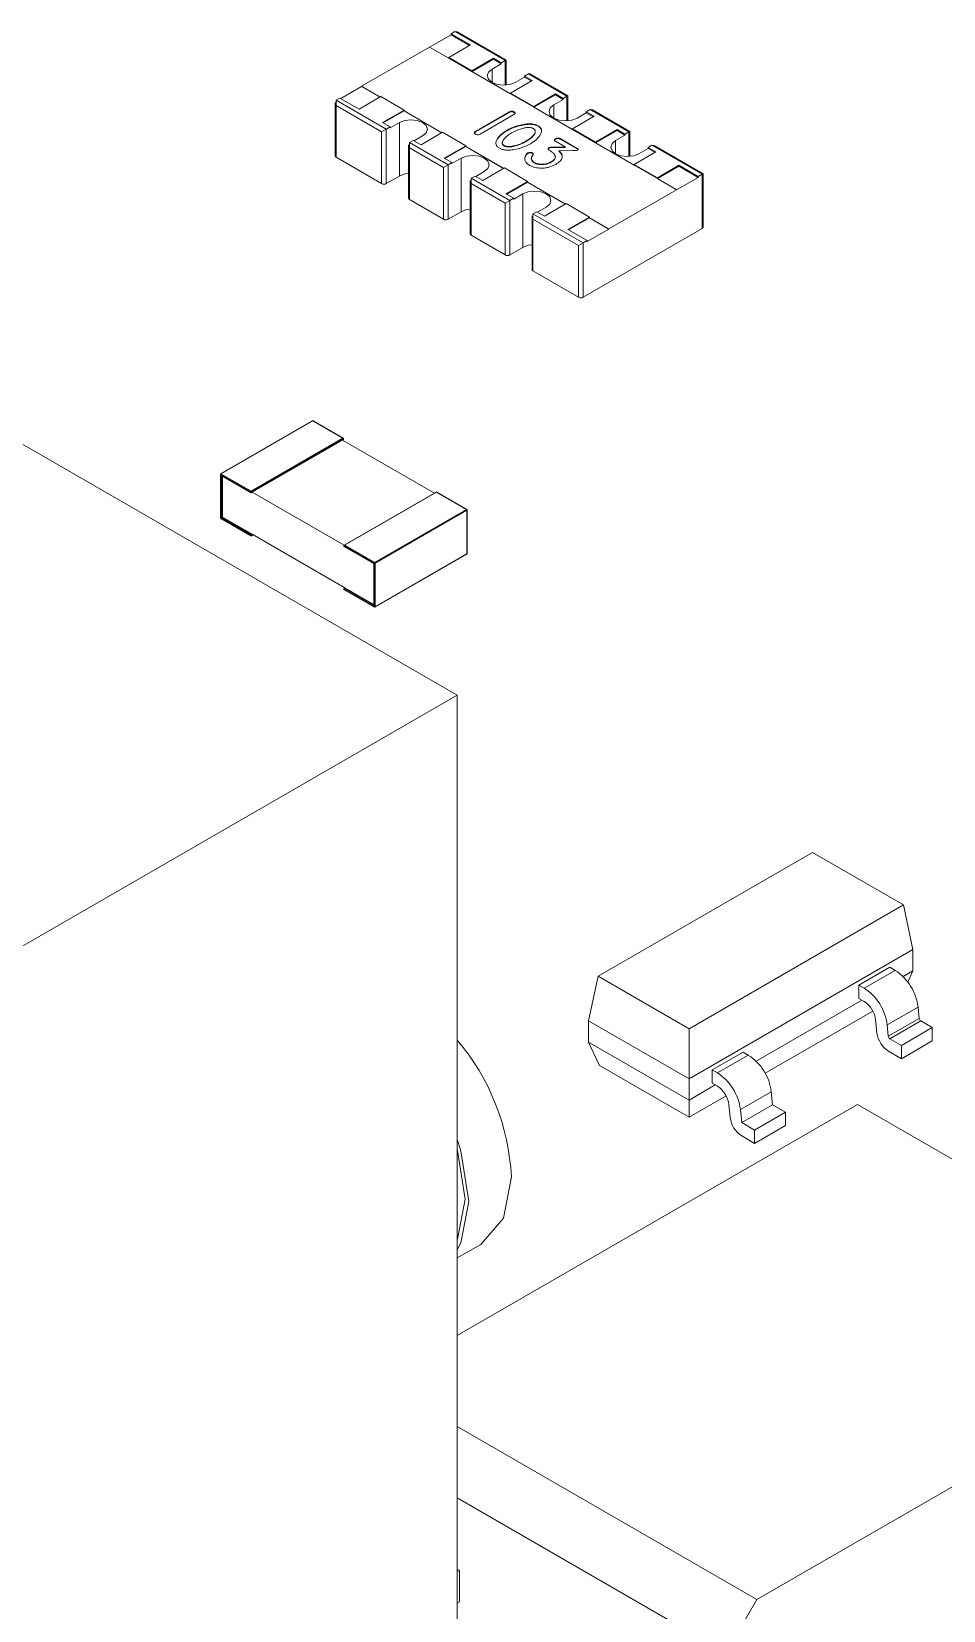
# Model space of a CAD drawing. Header units: millimetres. Extents: x -37 to 256, y 6 to 200.
# Drawn here: x 48.83 to 53, y 167.57 to 174.8 of the extents above; entities that cross this region are included whole.
import ezdxf

# ---------------------------------------------------------------- set-up
doc = ezdxf.new("R2010")
doc.units = ezdxf.units.MM

msp = doc.modelspace()

# ---------------------------------------------------------------- linework, layer by layer
at = {"color": 7, "linetype": 'Continuous', "lineweight": 15}
for p, q in [((50.6502, 174.7309), (50.7489, 174.7879)), ((50.7489, 174.7919), (50.7665, 174.8021)), ((50.7489, 174.7919), (50.8373, 174.7409)), ((50.7489, 174.7879), (50.7489, 174.7919)), ((50.7489, 174.7879), (50.8337, 174.7389)), ((50.9964, 174.6695), (50.7665, 174.8021)), ((50.7665, 174.8021), (50.7771, 174.8011)), ((51.0007, 174.672), (50.7771, 174.8011)), ((50.3387, 174.5515), (50.6499, 174.7311)), ((50.6499, 174.7311), (50.7383, 174.6801)), ((50.8373, 174.7409), (50.7383, 174.6838)), ((50.7383, 174.6838), (50.8443, 174.6225)), ((50.7383, 174.6838), (50.7383, 174.6801)), ((50.8443, 174.6189), (50.7383, 174.6801)), ((50.8443, 174.6225), (50.9433, 174.6797)), ((50.9433, 174.6756), (50.8447, 174.6187)), ((50.9787, 174.6552), (50.9362, 174.6307)), ((50.9433, 174.6797), (50.9787, 174.6593)), ((50.9433, 174.6797), (50.9433, 174.6756)), ((50.9787, 174.6552), (50.9433, 174.6756)), ((50.9964, 174.6695), (50.9787, 174.6593)), ((50.9787, 174.6593), (50.9787, 174.6552)), ((51.0007, 174.672), (50.9964, 174.6695)), ((51.0007, 174.5573), (51.0007, 174.672)), ((50.8443, 174.6225), (50.8443, 174.6189)), ((51.0211, 174.5168), (50.8443, 174.6189)), ((51.1201, 174.5776), (51.0211, 174.5205)), ((51.0423, 174.5695), (51.0847, 174.594)), ((51.0847, 174.598), (51.1024, 174.6082)), ((51.0847, 174.598), (51.1201, 174.5776)), ((51.0847, 174.594), (51.0847, 174.598)), ((51.1166, 174.5756), (51.0847, 174.594)), ((51.2792, 174.5062), (51.1024, 174.6082)), ((51.2836, 174.5087), (51.1099, 174.609)), ((50.2221, 174.4878), (50.2397, 174.498)), ((50.2397, 174.498), (50.3281, 174.447)), ((50.2433, 174.496), (50.3387, 174.5511)), ((50.4271, 174.5042), (50.3281, 174.447)), ((50.3387, 174.5515), (50.4239, 174.5023)), ((50.3387, 174.5511), (50.3387, 174.5515)), ((50.3387, 174.5511), (50.4236, 174.5021)), ((50.5332, 174.4429), (50.4271, 174.5042)), ((51.0211, 174.5205), (51.1272, 174.4592)), ((51.0211, 174.5205), (51.0211, 174.5168)), ((51.1272, 174.4556), (51.0211, 174.5168)), ((51.1272, 174.4592), (51.2262, 174.5164)), ((51.2262, 174.5123), (51.1275, 174.4554)), ((51.2262, 174.5164), (51.2615, 174.496)), ((51.2262, 174.5164), (51.2262, 174.5123)), ((51.2615, 174.4919), (51.2262, 174.5123)), ((51.2792, 174.5062), (51.2615, 174.496)), ((51.2615, 174.496), (51.2615, 174.4919)), ((51.2836, 174.5087), (51.2792, 174.5062)), ((51.2836, 174.394), (51.2836, 174.5087)), ((50.2177, 174.4781), (50.2177, 174.2327)), ((50.2221, 174.4633), (50.2221, 174.4878)), ((50.4519, 174.3552), (50.2221, 174.4878)), ((50.4307, 174.3429), (50.2221, 174.4633)), ((50.2221, 174.2265), (50.2221, 174.4633)), ((50.4342, 174.3858), (50.5332, 174.4429)), ((50.5332, 174.4388), (50.4377, 174.3837)), ((50.5332, 174.4429), (50.5332, 174.4392)), ((50.5332, 174.4392), (50.7068, 174.339)), ((50.5332, 174.4392), (50.5332, 174.4388)), ((50.7064, 174.3388), (50.5332, 174.4388)), ((50.8604, 174.345), (51.0155, 174.4345)), ((51.0155, 174.4324), (50.8604, 174.3429)), ((51.0365, 174.4223), (50.8815, 174.3328)), ((51.0155, 174.4324), (51.0155, 174.4345)), ((51.0366, 174.4324), (51.0366, 174.4345)), ((51.1272, 174.4556), (51.1272, 174.4592)), ((51.3039, 174.3535), (51.1272, 174.4556)), ((51.2615, 174.4919), (51.2191, 174.4674)), ((51.3252, 174.4062), (51.3676, 174.4307)), ((51.3676, 174.4348), (51.3853, 174.445)), ((51.3676, 174.4348), (51.4029, 174.4143)), ((51.3676, 174.4307), (51.3676, 174.4348)), ((51.3994, 174.4123), (51.3676, 174.4307)), ((51.562, 174.3429), (51.3853, 174.445)), ((51.3853, 174.445), (51.3959, 174.4439)), ((51.5664, 174.3454), (51.3959, 174.4439)), ((50.4519, 174.3552), (50.4307, 174.3429)), ((50.4696, 174.3654), (50.4342, 174.3858)), ((50.4696, 174.3654), (50.4519, 174.3552)), ((50.4519, 174.3552), (50.4519, 174.1061)), ((50.512, 174.3858), (50.4696, 174.3613)), ((50.4696, 174.3613), (50.4696, 174.3654)), ((50.512, 174.1408), (50.512, 174.3858)), ((51.005, 174.348), (51.005, 174.3501)), ((51.0808, 174.3751), (51.0808, 174.3772)), ((51.1472, 174.3686), (51.1472, 174.3707)), ((51.4029, 174.4143), (51.3039, 174.3572)), ((51.3039, 174.3572), (51.41, 174.296)), ((51.3039, 174.3572), (51.3039, 174.3535)), ((51.41, 174.2923), (51.3039, 174.3535)), ((51.41, 174.296), (51.509, 174.3531)), ((51.509, 174.349), (51.4104, 174.2921)), ((51.509, 174.3531), (51.5444, 174.3327)), ((51.509, 174.3531), (51.509, 174.349)), ((51.5444, 174.3286), (51.509, 174.349)), ((50.4307, 174.3429), (50.4307, 174.1061)), ((50.5536, 174.2842), (50.5536, 174.0388)), ((50.5579, 174.2939), (50.5756, 174.3041)), ((50.5579, 174.2694), (50.5579, 174.2939)), ((50.5579, 174.2939), (50.7347, 174.1919)), ((50.611, 174.2837), (50.5756, 174.3041)), ((50.5792, 174.3021), (50.6181, 174.3245)), ((50.71, 174.3409), (50.611, 174.2837)), ((50.816, 174.2796), (50.71, 174.3409)), ((50.717, 174.2225), (50.816, 174.2796)), ((50.816, 174.2796), (50.816, 174.276)), ((50.8604, 174.3429), (50.8604, 174.345)), ((50.958, 174.3046), (50.958, 174.3066)), ((50.9912, 174.2786), (50.9912, 174.2806)), ((51.0369, 174.2768), (51.0369, 174.2788)), ((51.0912, 174.2986), (51.0912, 174.3006)), ((51.129, 174.3299), (51.129, 174.332)), ((51.2714, 174.274), (51.227, 174.2997)), ((51.2273, 174.3097), (51.2273, 174.3117)), ((51.2483, 174.312), (51.3264, 174.2672)), ((51.2483, 174.3099), (51.2483, 174.312)), ((51.3264, 174.2652), (51.2483, 174.3099)), ((51.41, 174.2923), (51.41, 174.296)), ((51.5868, 174.1902), (51.41, 174.2923)), ((51.5444, 174.3286), (51.5019, 174.3041)), ((51.562, 174.3429), (51.5444, 174.3327)), ((51.5444, 174.3327), (51.5444, 174.3286)), ((51.5664, 174.3454), (51.562, 174.3429)), ((51.5664, 174.2307), (51.5664, 174.3454)), ((51.6504, 174.2715), (51.6681, 174.2817)), ((51.8979, 174.149), (51.6681, 174.2817)), ((51.6681, 174.2817), (51.6787, 174.2806)), ((51.9023, 174.1516), (51.6787, 174.2806)), ((50.2221, 174.2265), (50.4307, 174.1061)), ((50.7135, 174.1796), (50.5579, 174.2694)), ((50.5579, 174.2694), (50.5579, 174.0326)), ((50.7524, 174.2021), (50.717, 174.2225)), ((50.816, 174.2756), (50.7206, 174.2205)), ((50.7948, 174.2225), (50.7524, 174.198)), ((50.7948, 173.9775), (50.7948, 174.2225)), ((50.816, 174.276), (50.9896, 174.1758)), ((50.816, 174.276), (50.816, 174.2756)), ((50.9893, 174.1755), (50.816, 174.2756)), ((51.0968, 174.2424), (51.0968, 174.2444)), ((51.0998, 174.2447), (51.0998, 174.2468)), ((51.116, 174.2221), (51.116, 174.2201)), ((51.1165, 174.2158), (51.1165, 174.2178)), ((51.1165, 174.2158), (51.1166, 174.2177)), ((51.1207, 174.2446), (51.1207, 174.2466)), ((51.196, 174.268), (51.196, 174.27)), ((51.207, 174.204), (51.207, 174.206)), ((51.2103, 174.2731), (51.2714, 174.274)), ((51.2103, 174.2711), (51.2103, 174.2731)), ((51.2714, 174.272), (51.2103, 174.2711)), ((51.226, 174.2286), (51.226, 174.2306)), ((51.3053, 174.2576), (51.2425, 174.2564)), ((51.2425, 174.2564), (51.2425, 174.2544)), ((51.2714, 174.272), (51.2714, 174.274)), ((51.3264, 174.2652), (51.3264, 174.2672)), ((51.6858, 174.2511), (51.5868, 174.1939)), ((51.608, 174.2429), (51.6504, 174.2674)), ((51.6504, 174.2715), (51.6858, 174.2511)), ((51.6504, 174.2674), (51.6504, 174.2715)), ((51.6822, 174.249), (51.6504, 174.2674)), ((50.4519, 174.1061), (50.512, 174.1408)), ((50.7347, 174.1919), (50.7135, 174.1796)), ((50.7135, 174.1796), (50.7135, 173.9428)), ((50.7524, 174.2021), (50.7347, 174.1919)), ((50.7347, 174.1919), (50.7347, 173.9428)), ((50.7524, 174.198), (50.7524, 174.2021)), ((50.8408, 174.1306), (50.8585, 174.1409)), ((50.8938, 174.1204), (50.8585, 174.1409)), ((50.862, 174.1388), (50.9009, 174.1613)), ((50.9928, 174.1776), (50.8938, 174.1204)), ((51.0989, 174.1164), (50.9928, 174.1776)), ((51.1297, 174.2008), (51.1297, 174.2029)), ((51.1651, 174.1928), (51.1651, 174.1948)), ((51.5868, 174.1939), (51.6929, 174.1327)), ((51.5868, 174.1939), (51.5868, 174.1902)), ((51.6929, 174.129), (51.5868, 174.1902)), ((51.6929, 174.1327), (51.7918, 174.1898)), ((51.6929, 174.129), (51.6929, 174.1327)), ((51.7918, 174.1858), (51.6932, 174.1288)), ((51.7812, 174.0776), (51.8802, 174.1347)), ((51.7918, 174.1898), (51.8802, 174.1388)), ((51.7918, 174.1898), (51.7918, 174.1858)), ((51.7918, 174.1858), (51.8802, 174.1347)), ((51.8802, 174.1388), (51.8979, 174.149)), ((51.8802, 174.1347), (51.8802, 174.1388)), ((51.9023, 174.1516), (51.8979, 174.149)), ((51.8979, 174.149), (51.8979, 173.9)), ((51.9023, 173.9061), (51.9023, 174.1516)), ((50.8364, 174.1209), (50.8364, 173.8755)), ((50.8408, 174.1062), (50.8408, 174.1306)), ((50.8408, 174.1306), (51.0176, 174.0286)), ((50.9964, 174.0163), (50.8408, 174.1062)), ((50.8408, 174.1062), (50.8408, 173.8694)), ((50.9999, 174.0592), (51.0989, 174.1164)), ((51.0989, 174.1123), (51.0034, 174.0572)), ((51.0989, 174.1164), (51.0989, 174.1127)), ((51.0989, 174.1127), (51.2725, 174.0125)), ((51.0989, 174.1127), (51.0989, 174.1123)), ((51.2721, 174.0123), (51.0989, 174.1123)), ((51.4701, 173.8984), (51.7812, 174.078)), ((51.7812, 174.078), (51.6929, 174.129)), ((51.7812, 174.078), (51.7812, 174.0776)), ((50.5579, 174.0326), (50.7135, 173.9428)), ((51.0176, 174.0286), (50.9964, 174.0163)), ((50.9964, 174.0163), (50.9964, 173.7795)), ((51.0352, 174.0388), (50.9999, 174.0592)), ((51.0352, 174.0388), (51.0176, 174.0286)), ((51.0176, 174.0286), (51.0176, 173.7795)), ((51.0777, 174.0592), (51.0352, 174.0347)), ((51.0352, 174.0347), (51.0352, 174.0388)), ((51.0777, 173.8142), (51.0777, 174.0592)), ((51.1448, 173.9755), (51.1837, 173.998)), ((51.2757, 174.0143), (51.1767, 173.9572)), ((51.3817, 173.9531), (51.2757, 174.0143)), ((50.7347, 173.9428), (50.7948, 173.9775)), ((51.1192, 173.9577), (51.1192, 173.7122)), ((51.1236, 173.9674), (51.1413, 173.9776)), ((51.1236, 173.9429), (51.1236, 173.9674)), ((51.1236, 173.9674), (51.3534, 173.8347)), ((51.3322, 173.8224), (51.1236, 173.9429)), ((51.1236, 173.9429), (51.1236, 173.7061)), ((51.1767, 173.9572), (51.1413, 173.9776)), ((51.2827, 173.8959), (51.3817, 173.9531)), ((51.3817, 173.949), (51.2863, 173.8939)), ((51.3817, 173.9531), (51.3817, 173.9494)), ((51.3817, 173.9494), (51.3817, 173.949)), ((51.3817, 173.9494), (51.4701, 173.8984)), ((51.3817, 173.949), (51.4701, 173.898)), ((50.7772, 171.764), (47.1709, 173.8458)), ((50.8408, 173.8694), (50.9964, 173.7795)), ((51.2827, 173.8959), (51.3711, 173.8449)), ((51.3534, 173.5857), (51.8979, 173.9)), ((51.3534, 173.8347), (51.3711, 173.8449)), ((51.3711, 173.8408), (51.4701, 173.898)), ((51.3711, 173.8449), (51.3711, 173.8408)), ((51.4701, 173.898), (51.4701, 173.8984)), ((51.0176, 173.7795), (51.0777, 173.8142)), ((51.3534, 173.8347), (51.3322, 173.8224)), ((51.3322, 173.8224), (51.3322, 173.5857)), ((51.3534, 173.5857), (51.3534, 173.8347)), ((51.1236, 173.7061), (51.3322, 173.5857)), ((50.1148, 173.0204), (49.694, 172.7776)), ((50.116, 173.0203), (49.6953, 172.7774)), ((50.2539, 172.9407), (50.116, 173.0203)), ((50.2551, 172.9408), (50.1173, 173.0204)), ((49.8332, 172.6978), (50.2539, 172.9407)), ((50.2557, 172.9377), (49.8349, 172.6948)), ((49.8385, 172.6927), (50.2521, 172.9315)), ((50.2521, 172.9315), (50.2557, 172.9336)), ((50.2521, 172.9315), (50.6721, 172.6891)), ((50.2557, 172.9336), (50.2557, 172.9377)), ((50.2557, 172.9336), (50.2564, 172.9352)), ((50.2564, 172.9352), (50.2564, 172.9387)), ((49.6928, 172.7754), (49.6928, 172.5753)), ((49.8314, 172.6948), (49.6935, 172.7744)), ((49.6935, 172.7744), (49.6935, 172.5743)), ((49.6953, 172.7774), (49.8332, 172.6978)), ((49.6953, 172.7713), (49.8314, 172.6927)), ((49.6953, 172.7713), (49.697, 172.7695)), ((49.6953, 172.5753), (49.6953, 172.7713)), ((49.697, 172.7695), (49.8332, 172.6909)), ((49.7023, 172.7664), (49.7023, 172.5794)), ((49.8314, 172.6927), (49.8314, 172.6948)), ((49.8314, 172.6927), (49.8349, 172.6907)), ((49.8349, 172.6948), (49.8349, 172.6907)), ((49.8349, 172.6907), (49.8385, 172.6927)), ((50.2588, 172.4501), (49.8385, 172.6927)), ((50.6804, 172.6939), (50.2597, 172.451)), ((50.6817, 172.6938), (50.261, 172.4509)), ((50.8196, 172.6142), (50.6817, 172.6938)), ((50.8208, 172.6143), (50.6829, 172.6939)), ((50.3988, 172.3713), (50.8196, 172.6142)), ((49.6935, 172.5743), (49.8314, 172.4947)), ((49.694, 172.5732), (49.8319, 172.4936)), ((49.6988, 172.5774), (49.6953, 172.5753)), ((49.8314, 172.4968), (49.6953, 172.5753)), ((49.7023, 172.5794), (49.6988, 172.5774)), ((49.6988, 172.5774), (49.8349, 172.4988)), ((49.7023, 172.5794), (49.8385, 172.5009)), ((50.8213, 172.6111), (50.4006, 172.3682)), ((50.8213, 172.411), (50.8213, 172.6111)), ((50.8221, 172.4121), (50.8221, 172.6121)), ((49.8349, 172.4988), (49.8314, 172.4968)), ((49.8314, 172.4947), (49.8314, 172.4968)), ((49.8344, 172.4936), (49.8427, 172.4984)), ((49.8385, 172.5009), (49.8349, 172.4988)), ((49.8349, 172.4988), (49.8349, 172.4947)), ((49.8385, 172.5009), (50.2627, 172.2559)), ((50.2585, 172.4488), (50.2585, 172.4454)), ((50.2585, 172.4454), (50.2592, 172.4458)), ((50.2585, 172.4454), (50.3946, 172.3668)), ((50.3971, 172.3682), (50.2592, 172.4478)), ((50.2592, 172.4478), (50.2592, 172.4458)), ((50.2592, 172.4458), (50.3953, 172.3672)), ((50.261, 172.4509), (50.3988, 172.3713)), ((50.4001, 172.167), (50.8208, 172.4099)), ((50.4006, 172.1682), (50.8213, 172.411)), ((50.3946, 172.3668), (50.3953, 172.3672)), ((50.3946, 172.3668), (50.3946, 172.1737)), ((50.3953, 172.3672), (50.3953, 172.1712)), ((50.3971, 172.1682), (50.3971, 172.3682)), ((50.4006, 172.3682), (50.4006, 172.1682)), ((50.2592, 172.2539), (50.2627, 172.2559)), ((50.2592, 172.2539), (50.2592, 172.2498)), ((50.2627, 172.2559), (50.3946, 172.1798)), ((50.2585, 172.2523), (50.2585, 172.2488)), ((50.2592, 172.2498), (50.2592, 172.2478)), ((50.3953, 172.1712), (50.2592, 172.2498)), ((50.2592, 172.2478), (50.3971, 172.1682)), ((50.2597, 172.2466), (50.3976, 172.167)), ((50.3946, 172.1737), (50.3953, 172.1712)), ((44.3425, 168.0493), (50.7772, 171.764)), ((50.7772, 171.764), (50.7772, 166.0245)), ((52.4035, 171.0441), (51.4216, 170.4773)), ((52.8197, 170.8038), (52.4035, 171.0441)), ((51.8378, 170.237), (52.8197, 170.8038)), ((52.8631, 170.5997), (52.8197, 170.8038)), ((52.8631, 170.5997), (51.8378, 170.0078)), ((52.8631, 170.5997), (52.8631, 170.5022)), ((52.757, 170.518), (52.6156, 170.4364)), ((52.757, 170.518), (52.7809, 170.5042)), ((51.4216, 170.4773), (51.3782, 170.2731)), ((51.4216, 170.4773), (51.8378, 170.237)), ((52.7809, 170.5042), (52.6395, 170.4226)), ((52.8174, 170.4758), (52.8631, 170.5022)), ((52.8391, 170.4506), (52.8631, 170.5022)), ((52.6156, 170.4364), (52.6156, 170.3752)), ((52.6156, 170.4364), (52.6395, 170.4226)), ((52.6156, 170.3752), (52.6395, 170.3614)), ((52.1456, 170.088), (52.6293, 170.3672)), ((52.6792, 170.3179), (52.1864, 170.0334)), ((52.8862, 170.3362), (52.7448, 170.2546)), ((52.8862, 170.3362), (52.8915, 170.2843)), ((51.8378, 170.0078), (51.3782, 170.2731)), ((51.3782, 170.2731), (51.3782, 170.1756)), ((51.8378, 170.0078), (51.8378, 170.237)), ((52.6921, 170.2773), (52.6982, 170.2178)), ((52.7448, 170.2546), (52.7501, 170.2026)), ((52.7501, 170.2026), (52.8915, 170.2843)), ((52.8985, 170.2731), (52.7571, 170.1914)), ((52.9515, 170.2425), (52.8101, 170.1608)), ((52.8985, 170.2731), (52.9515, 170.2425)), ((52.9515, 170.1812), (52.9515, 170.2425)), ((51.3782, 170.1756), (51.8378, 169.9103)), ((51.3782, 170.1756), (51.4277, 170.069)), ((52.7571, 170.1914), (52.8101, 170.1608)), ((52.9515, 170.1812), (52.8101, 170.0996)), ((52.8101, 170.0996), (52.8101, 170.1608)), ((51.9439, 170.0486), (52.0853, 170.1302)), ((51.9678, 170.0348), (52.1092, 170.1164)), ((52.0853, 170.1302), (52.1092, 170.1164)), ((52.7508, 170.1338), (52.8101, 170.0996)), ((51.8378, 169.8322), (51.4277, 170.069)), ((51.9439, 170.0486), (51.9439, 169.9874)), ((51.9439, 170.0486), (51.9678, 170.0348)), ((51.8378, 170.0078), (51.8378, 169.9103)), ((51.8378, 169.9103), (51.9576, 169.9794)), ((51.9439, 169.9874), (51.9678, 169.9736)), ((52.073, 169.8668), (52.2144, 169.9484)), ((52.2144, 169.9484), (52.2205, 169.8889)), ((52.6086, 169.8896), (50.7772, 168.8323)), ((52.0074, 169.9301), (51.8378, 169.8322)), ((51.8378, 169.8322), (51.8378, 169.9103)), ((52.0204, 169.8895), (52.0265, 169.83)), ((52.0791, 169.8072), (52.2205, 169.8889)), ((52.2205, 169.8889), (52.2798, 169.8547)), ((54.341, 168.8895), (52.6086, 169.8896)), ((52.073, 169.8668), (52.0791, 169.8072)), ((52.0791, 169.8072), (52.1383, 169.773)), ((52.1383, 169.773), (52.2798, 169.8547)), ((52.2798, 169.7934), (52.2798, 169.8547)), ((52.0791, 169.746), (52.1383, 169.7118)), ((52.1383, 169.7118), (52.2798, 169.7934)), ((52.1383, 169.7118), (52.1383, 169.773)), ((50.7772, 169.1876), (50.8848, 169.2498)), ((52.1489, 167.624), (54.341, 168.8895)), ((50.7772, 168.4159), (52.1489, 167.624)), ((52.0075, 167.3791), (50.7772, 168.0893)), ((50.7772, 167.7627), (50.7878, 167.7566)), ((50.7878, 167.7566), (50.7772, 167.7505)), ((50.7878, 167.7566), (50.7878, 167.6137)), ((50.7878, 167.6137), (50.7772, 167.6076)), ((52.1489, 167.624), (52.0075, 167.3791))]:
    msp.add_line(p, q, dxfattribs=at)
at = {"color": 8, "linetype": 'Continuous', "lineweight": 15}
for p, q in [((50.9964, 174.6695), (50.9964, 174.557)), ((50.9362, 174.6307), (50.9362, 174.5695)), ((51.2792, 174.5062), (51.2792, 174.3937)), ((51.2191, 174.4674), (51.2191, 174.4062)), ((51.5019, 174.3041), (51.5019, 174.2429)), ((51.562, 174.3429), (51.562, 174.2304)), ((49.6988, 172.7684), (49.6988, 172.5774)), ((49.8349, 172.4947), (49.842, 172.4988)), ((50.2592, 172.2539), (50.3946, 172.1757))]:
    msp.add_line(p, q, dxfattribs=at)
at = {"color": 7, "linetype": 'Continuous', "lineweight": 15, "flags": 128}
for points in [[(51.0423, 174.5695), (51.018, 174.5601), (50.9893, 174.5568), (50.9606, 174.5601), (50.9362, 174.5695), (50.92, 174.5835), (50.9143, 174.6001), (50.92, 174.6166), (50.9362, 174.6307)], [(51.3252, 174.4062), (51.3008, 174.3968), (51.2721, 174.3935), (51.2434, 174.3968), (51.2191, 174.4062), (51.2028, 174.4202), (51.1971, 174.4368), (51.2028, 174.4534), (51.2191, 174.4674)], [(50.512, 174.3858), (50.5363, 174.3952), (50.565, 174.3985), (50.5937, 174.3952), (50.6181, 174.3858), (50.6343, 174.3717), (50.64, 174.3552), (50.6343, 174.3386), (50.6181, 174.3245)], [(51.608, 174.2429), (51.5837, 174.2335), (51.555, 174.2302), (51.5263, 174.2335), (51.5019, 174.2429), (51.4857, 174.2569), (51.48, 174.2735), (51.4857, 174.2901), (51.5019, 174.3041)], [(50.7948, 174.2225), (50.8192, 174.2319), (50.8479, 174.2352), (50.8766, 174.2319), (50.9009, 174.2225), (50.9172, 174.2084), (50.9229, 174.1919), (50.9172, 174.1753), (50.9009, 174.1613)], [(50.512, 174.1408), (50.5363, 174.1502), (50.5536, 174.153)], [(51.0777, 174.0592), (51.102, 174.0686), (51.1307, 174.0719), (51.1594, 174.0686), (51.1837, 174.0592), (51.2, 174.0452), (51.2057, 174.0286), (51.2, 174.012), (51.1837, 173.998)], [(50.7948, 173.9775), (50.8192, 173.9869), (50.8364, 173.9897)], [(51.0777, 173.8142), (51.102, 173.8236), (51.1192, 173.8264)], [(50.7772, 169.7297), (50.7939, 169.6784), (50.8302, 169.4466)], [(50.8125, 169.4568), (50.7775, 169.6801), (50.7772, 169.6813)], [(51.0246, 169.5588), (50.9883, 169.3689), (50.8848, 169.2498), (50.8848, 169.2498)], [(50.7772, 169.273), (50.7775, 169.2738), (50.8125, 169.4568)], [(50.8302, 169.4466), (50.7939, 169.2566), (50.7772, 169.2247)]]:
    msp.add_lwpolyline(points, dxfattribs=at)
at = {"color": 8, "linetype": 'Continuous', "lineweight": 15, "flags": 128}
for points in [[(50.116, 173.0203), (50.1157, 173.0205), (50.1153, 173.0206), (50.115, 173.0205), (50.1148, 173.0204), (50.1148, 173.0204)], [(50.116, 173.0203), (50.1164, 173.0205), (50.1167, 173.0206), (50.117, 173.0205), (50.1173, 173.0204), (50.1173, 173.0204)], [(50.2539, 172.9407), (50.2542, 172.9409), (50.2546, 172.941), (50.2549, 172.9409), (50.2551, 172.9408), (50.2551, 172.9408)], [(50.2557, 172.9377), (50.256, 172.9379), (50.2562, 172.9381), (50.2563, 172.9384), (50.2564, 172.9387), (50.2564, 172.9387)], [(49.6935, 172.7744), (49.6932, 172.7746), (49.693, 172.7748), (49.6928, 172.7751), (49.6928, 172.7754), (49.6928, 172.7754)], [(49.6953, 172.7774), (49.6949, 172.7776), (49.6946, 172.7777), (49.6943, 172.7777), (49.694, 172.7776), (49.694, 172.7776)], [(50.6817, 172.6938), (50.6813, 172.6939), (50.681, 172.694), (50.6807, 172.694), (50.6804, 172.6939), (50.6804, 172.6939)], [(50.6817, 172.6938), (50.682, 172.6939), (50.6824, 172.694), (50.6827, 172.694), (50.6829, 172.6939), (50.6829, 172.6939)], [(50.8208, 172.6143), (50.8206, 172.6144), (50.8203, 172.6144), (50.8199, 172.6143), (50.8196, 172.6142), (50.8196, 172.6142)], [(49.6928, 172.5753), (49.6928, 172.5751), (49.693, 172.5748), (49.6932, 172.5745), (49.6935, 172.5743), (49.6935, 172.5743)], [(49.694, 172.5732), (49.6938, 172.5734), (49.6936, 172.5736), (49.6935, 172.5739), (49.6935, 172.5743), (49.6935, 172.5743)], [(50.8213, 172.6111), (50.8217, 172.6113), (50.8219, 172.6116), (50.822, 172.6118), (50.8221, 172.6121), (50.8221, 172.6121)], [(49.8319, 172.4936), (49.8317, 172.4938), (49.8315, 172.494), (49.8314, 172.4943), (49.8314, 172.4947), (49.8314, 172.4947)], [(49.8344, 172.4936), (49.8346, 172.4938), (49.8348, 172.494), (49.8349, 172.4943), (49.8349, 172.4947), (49.8349, 172.4947)], [(50.2585, 172.4488), (50.2585, 172.4486), (50.2587, 172.4483), (50.2589, 172.448), (50.2592, 172.4478), (50.2592, 172.4478)], [(50.261, 172.4509), (50.2606, 172.451), (50.2603, 172.4511), (50.26, 172.4511), (50.2597, 172.451), (50.2597, 172.451)], [(50.8208, 172.4099), (50.821, 172.4101), (50.8212, 172.4103), (50.8213, 172.4107), (50.8213, 172.411), (50.8213, 172.411)], [(50.8213, 172.411), (50.8217, 172.4113), (50.8219, 172.4115), (50.822, 172.4118), (50.8221, 172.4121), (50.8221, 172.4121)], [(50.2592, 172.2478), (50.2589, 172.248), (50.2587, 172.2482), (50.2585, 172.2485), (50.2585, 172.2488), (50.2585, 172.2488)], [(50.4001, 172.167), (50.4003, 172.1672), (50.4005, 172.1675), (50.4006, 172.1678), (50.4006, 172.1682), (50.4006, 172.1682)]]:
    msp.add_lwpolyline(points, dxfattribs=at)
at = {"color": 7, "linetype": 'Continuous', "lineweight": 15}
for centre, radius, start, end in [((51.1068, 174.6021), 0.00754, 65.68605, 125.61817), ((50.2252, 174.2334), 0.00754, 185.6948, 245.62534), ((50.4413, 174.1266), 0.0231, 242.60967, 297.39033), ((50.5611, 174.0395), 0.00754, 185.6948, 245.62534), ((50.7241, 173.9633), 0.0231, 242.60967, 297.39033), ((50.8439, 173.8762), 0.00754, 185.6948, 245.62534), ((51.8948, 173.9068), 0.00754, 294.37466, 354.3052), ((51.007, 173.8), 0.0231, 242.60967, 297.39033), ((51.1267, 173.7129), 0.00754, 185.6948, 245.62534), ((51.3428, 173.6061), 0.0231, 242.60967, 297.39033), ((50.116, 173.0183), 0.0025, 60.00269, 119.99731), ((50.2518, 172.9375), 0.00384, 2.60548, 57.39452), ((50.2539, 172.9387), 0.0025, 0, 60.00269), ((49.6953, 172.7754), 0.0025, 119.99731, 180), ((49.6973, 172.7742), 0.00384, 122.60548, 177.39452), ((49.8352, 172.6946), 0.00384, 122.60548, 177.39452), ((49.8332, 172.6982), 0.00384, 242.60967, 297.39033), ((49.8311, 172.6946), 0.00384, 2.60548, 57.39452), ((50.6817, 172.6917), 0.0025, 60.00269, 119.99731), ((50.8175, 172.6109), 0.00384, 2.60548, 57.39452), ((50.8196, 172.6121), 0.0025, 0, 60.00269), ((49.6953, 172.5753), 0.0025, 180, 240.00269), ((49.8332, 172.4981), 0.00384, 242.60967, 297.39033), ((49.8332, 172.4957), 0.0025, 240.00269, 299.99731), ((50.261, 172.4488), 0.0025, 119.99731, 180), ((50.263, 172.4476), 0.00384, 122.60548, 177.39452), ((50.8196, 172.4121), 0.0025, 299.99731, 0), ((50.4009, 172.368), 0.00384, 122.60548, 177.39452), ((50.3988, 172.3716), 0.00384, 242.60967, 297.39033), ((50.3968, 172.368), 0.00384, 2.60548, 57.39452), ((50.261, 172.2488), 0.0025, 180, 240.00269), ((50.3988, 172.1716), 0.00384, 242.60967, 297.39033), ((50.3988, 172.1692), 0.0025, 240.00269, 299.99731), ((52.6541, 170.3078), 0.2338, 6.97357, 57.14384), ((52.5127, 170.2262), 0.2338, 6.97357, 57.14384), ((52.5761, 170.2631), 0.1169, 6.97357, 57.14384), ((52.907, 170.2862), 0.0156, 186.97357, 237.14384), ((49.9763, 169.5062), 1.0497, 2.8726, 40.27339), ((52.8143, 170.232), 0.1169, 186.97357, 237.14384), ((52.7655, 170.2045), 0.0156, 186.97357, 237.14384), ((51.9823, 169.92), 0.2338, 6.97357, 57.14384), ((51.8409, 169.8384), 0.2338, 6.97357, 57.14384), ((51.9043, 169.8753), 0.1169, 6.97357, 57.14384), ((52.1425, 169.8442), 0.1169, 186.97357, 237.14384)]:
    msp.add_arc(centre, radius, start, end, dxfattribs=at)
at = {"color": 8, "linetype": 'Continuous', "lineweight": 15}
for centre in [(50.2604, 172.2476), (50.3983, 172.168)]:
    msp.add_arc(centre, 0.0012, 172.74417, 235.94365, dxfattribs=at)
at = {"color": 7, "linetype": 'Continuous', "lineweight": 15}
for points, knots in [([(51.0155, 174.4345), (51.0167, 174.4351), (51.0192, 174.4365), (51.0235, 174.4375), (51.0277, 174.4376), (51.032, 174.4368), (51.0348, 174.4355), (51.0364, 174.4346), (51.0366, 174.4345)], [0, 0, 0, 0, 0.207532, 0.417184, 0.567602, 0.717646, 0.965229, 1, 1, 1, 1]), ([(51.0366, 174.4324), (51.0354, 174.4331), (51.0329, 174.4344), (51.0286, 174.4355), (51.0244, 174.4355), (51.0201, 174.4347), (51.0173, 174.4335), (51.0157, 174.4326), (51.0155, 174.4324)], [0, 0, 0, 0, 0.207532, 0.417184, 0.567602, 0.717646, 0.965229, 1, 1, 1, 1]), ([(51.0366, 174.4345), (51.0378, 174.4338), (51.0401, 174.4323), (51.0419, 174.4298), (51.0419, 174.4274), (51.0403, 174.4248), (51.038, 174.4233), (51.0365, 174.4223)], [0, 0, 0, 0, 0.209003, 0.420284, 0.570907, 0.721066, 1, 1, 1, 1]), ([(51.0417, 174.4264), (51.0417, 174.4267), (51.0418, 174.4277), (51.0405, 174.4298), (51.0384, 174.4314), (51.0368, 174.4323), (51.0366, 174.4324)], [0, 0, 0, 0, 0.131078, 0.434446, 0.927068, 1, 1, 1, 1]), ([(50.958, 174.3066), (50.9631, 174.3143), (50.9738, 174.3306), (50.9942, 174.3433), (51.005, 174.3501)], [0, 0, 0, 0, 0.473039, 1, 1, 1, 1]), ([(51.005, 174.3501), (51.0167, 174.3563), (51.039, 174.3681), (51.0673, 174.3742), (51.0808, 174.3772)], [0, 0, 0, 0, 0.523282, 1, 1, 1, 1]), ([(51.0808, 174.3751), (51.0673, 174.3722), (51.039, 174.366), (51.0167, 174.3542), (51.005, 174.348)], [0, 0, 0, 0, 0.476718, 1, 1, 1, 1]), ([(51.0258, 174.3381), (51.0344, 174.3428), (51.0507, 174.3516), (51.0707, 174.3573), (51.0801, 174.3599)], [0, 0, 0, 0, 0.533948, 1, 1, 1, 1]), ([(51.0801, 174.3599), (51.0816, 174.3602), (51.0895, 174.362), (51.1014, 174.3636), (51.1154, 174.3624), (51.1222, 174.3601), (51.1252, 174.3584), (51.1256, 174.3582)], [0, 0, 0, 0, 0.1036126, 0.5226256, 0.7430472, 0.9650769, 1, 1, 1, 1]), ([(51.0808, 174.3772), (51.0875, 174.3781), (51.0999, 174.3799), (51.1183, 174.3796), (51.1347, 174.3768), (51.143, 174.3727), (51.1472, 174.3707)], [0, 0, 0, 0, 0.2907762, 0.5424925, 0.7717247, 1, 1, 1, 1]), ([(51.1472, 174.3686), (51.143, 174.3707), (51.1347, 174.3747), (51.1183, 174.3776), (51.0999, 174.3779), (51.0875, 174.3761), (51.0808, 174.3751)], [0, 0, 0, 0, 0.2282753, 0.4575075, 0.7092238, 1, 1, 1, 1]), ([(51.1256, 174.3582), (51.1267, 174.3575), (51.13, 174.3554), (51.1335, 174.3511), (51.1349, 174.3442), (51.1327, 174.3377), (51.1299, 174.3333), (51.129, 174.332)], [0, 0, 0, 0, 0.103683, 0.299828, 0.496994, 0.845446, 1, 1, 1, 1]), ([(51.1472, 174.3707), (51.1507, 174.3683), (51.1578, 174.3634), (51.1629, 174.3539), (51.1634, 174.3433), (51.1603, 174.3361), (51.1587, 174.3322)], [0, 0, 0, 0, 0.229523, 0.459169, 0.710423, 1, 1, 1, 1]), ([(51.1624, 174.3452), (51.1625, 174.3475), (51.1626, 174.353), (51.1577, 174.3614), (51.1507, 174.3662), (51.1472, 174.3686)], [0, 0, 0, 0, 0.269876, 0.635036, 1, 1, 1, 1]), ([(50.8604, 174.3327), (50.8593, 174.3335), (50.857, 174.3349), (50.8551, 174.3374), (50.855, 174.3398), (50.8565, 174.3423), (50.8586, 174.3439), (50.8602, 174.3449), (50.8604, 174.345)], [0, 0, 0, 0, 0.2075325, 0.4171844, 0.5676023, 0.7176461, 0.9652291, 1, 1, 1, 1]), ([(50.8604, 174.3429), (50.8593, 174.3422), (50.8571, 174.3408), (50.8552, 174.3386), (50.8553, 174.3372), (50.8553, 174.3368)], [0, 0, 0, 0, 0.41513, 0.8345, 1, 1, 1, 1]), ([(50.8815, 174.3328), (50.8802, 174.3322), (50.8777, 174.3309), (50.8734, 174.3298), (50.8692, 174.3297), (50.865, 174.3305), (50.8622, 174.3317), (50.8606, 174.3326), (50.8604, 174.3327)], [0, 0, 0, 0, 0.208839, 0.419783, 0.570177, 0.720242, 0.963923, 1, 1, 1, 1]), ([(50.9696, 174.2682), (50.966, 174.2706), (50.9589, 174.2754), (50.9539, 174.2849), (50.9534, 174.2956), (50.9564, 174.3028), (50.958, 174.3066)], [0, 0, 0, 0, 0.229523, 0.459169, 0.710423, 1, 1, 1, 1]), ([(51.005, 174.348), (50.9942, 174.3413), (50.9738, 174.3285), (50.9631, 174.3123), (50.958, 174.3046)], [0, 0, 0, 0, 0.526961, 1, 1, 1, 1]), ([(50.9912, 174.2786), (50.99, 174.2793), (50.9868, 174.2813), (50.9836, 174.2856), (50.9822, 174.2898), (50.983, 174.2921), (50.9832, 174.2927)], [0, 0, 0, 0, 0.187988, 0.534189, 0.883479, 1, 1, 1, 1]), ([(50.9912, 174.2806), (50.99, 174.2813), (50.9868, 174.2834), (50.9835, 174.2876), (50.982, 174.2944), (50.9843, 174.301), (50.9871, 174.3054), (50.988, 174.3067)], [0, 0, 0, 0, 0.104408, 0.296686, 0.490679, 0.841125, 1, 1, 1, 1]), ([(50.988, 174.3067), (50.9926, 174.3121), (51.0023, 174.3237), (51.0176, 174.3331), (51.0258, 174.3381)], [0, 0, 0, 0, 0.466052, 1, 1, 1, 1]), ([(51.0369, 174.2788), (51.0354, 174.2785), (51.0275, 174.2768), (51.0155, 174.2752), (51.0015, 174.2764), (50.9946, 174.2787), (50.9916, 174.2804), (50.9912, 174.2806)], [0, 0, 0, 0, 0.103094, 0.519822, 0.741756, 0.965375, 1, 1, 1, 1]), ([(51.0369, 174.2768), (51.0354, 174.2764), (51.0275, 174.2747), (51.0155, 174.2732), (51.0015, 174.2743), (50.9946, 174.2767), (50.9916, 174.2784), (50.9912, 174.2786)], [0, 0, 0, 0, 0.103094, 0.519822, 0.741756, 0.965375, 1, 1, 1, 1]), ([(51.1115, 174.2886), (51.0998, 174.2824), (51.0777, 174.2706), (51.0495, 174.2644), (51.0362, 174.2615)], [0, 0, 0, 0, 0.526961, 1, 1, 1, 1]), ([(51.0912, 174.3006), (51.0826, 174.2959), (51.0663, 174.287), (51.0463, 174.2814), (51.0369, 174.2788)], [0, 0, 0, 0, 0.533948, 1, 1, 1, 1]), ([(51.0912, 174.2986), (51.0826, 174.2938), (51.0663, 174.285), (51.0463, 174.2794), (51.0369, 174.2768)], [0, 0, 0, 0, 0.533948, 1, 1, 1, 1]), ([(51.129, 174.332), (51.1244, 174.3266), (51.1147, 174.315), (51.0994, 174.3056), (51.0912, 174.3006)], [0, 0, 0, 0, 0.466052, 1, 1, 1, 1]), ([(51.129, 174.3299), (51.1244, 174.3245), (51.1147, 174.3129), (51.0994, 174.3036), (51.0912, 174.2986)], [0, 0, 0, 0, 0.466052, 1, 1, 1, 1]), ([(51.1587, 174.3322), (51.1536, 174.3245), (51.1427, 174.3082), (51.1222, 174.2954), (51.1115, 174.2886)], [0, 0, 0, 0, 0.474118, 1, 1, 1, 1]), ([(51.1339, 174.345), (51.1341, 174.3446), (51.1351, 174.3409), (51.1326, 174.3356), (51.1298, 174.3313), (51.129, 174.3299)], [0, 0, 0, 0, 0.094632, 0.721815, 1, 1, 1, 1]), ([(51.227, 174.2997), (51.2259, 174.3004), (51.2236, 174.3018), (51.2218, 174.3044), (51.2219, 174.3068), (51.2235, 174.3093), (51.2258, 174.3108), (51.2273, 174.3117)], [0, 0, 0, 0, 0.2104226, 0.4232909, 0.5742187, 0.7245938, 1, 1, 1, 1]), ([(51.2273, 174.3097), (51.2262, 174.309), (51.2239, 174.3075), (51.222, 174.3053), (51.222, 174.3039), (51.2221, 174.3035)], [0, 0, 0, 0, 0.411415, 0.826922, 1, 1, 1, 1]), ([(51.2273, 174.3117), (51.2285, 174.3124), (51.231, 174.3137), (51.2353, 174.3148), (51.2394, 174.315), (51.2436, 174.3142), (51.2464, 174.313), (51.248, 174.3121), (51.2483, 174.312)], [0, 0, 0, 0, 0.2087182, 0.4193788, 0.5697853, 0.7200025, 0.9523771, 1, 1, 1, 1]), ([(51.2483, 174.3099), (51.2471, 174.3106), (51.2448, 174.3118), (51.2407, 174.3128), (51.2368, 174.3129), (51.2326, 174.3122), (51.2295, 174.3109), (51.2277, 174.3099), (51.2273, 174.3097)], [0, 0, 0, 0, 0.208934, 0.386852, 0.536496, 0.68583, 0.927463, 1, 1, 1, 1]), ([(51.0362, 174.2615), (51.0295, 174.2606), (51.017, 174.2588), (50.9986, 174.2591), (50.9821, 174.262), (50.9738, 174.2661), (50.9696, 174.2682)], [0, 0, 0, 0, 0.289577, 0.540831, 0.770477, 1, 1, 1, 1]), ([(51.0867, 174.2137), (51.0863, 174.2189), (51.0852, 174.2296), (51.0929, 174.2394), (51.0968, 174.2444)], [0, 0, 0, 0, 0.483848, 1, 1, 1, 1]), ([(51.0968, 174.2424), (51.0927, 174.2373), (51.0863, 174.2297), (51.0868, 174.2213), (51.087, 174.2184)], [0, 0, 0, 0, 0.654876, 1, 1, 1, 1]), ([(51.1078, 174.1896), (51.1025, 174.1931), (51.0921, 174.2002), (51.0885, 174.2092), (51.0867, 174.2137)], [0, 0, 0, 0, 0.501897, 1, 1, 1, 1]), ([(51.0968, 174.2444), (51.0969, 174.2445), (51.097, 174.2447), (51.0973, 174.2449), (51.0974, 174.245), (51.0976, 174.2452), (51.0978, 174.2453), (51.0979, 174.2455), (51.0981, 174.2456), (51.0983, 174.2458), (51.0985, 174.2459), (51.0987, 174.2461), (51.099, 174.2463), (51.0993, 174.2465), (51.0996, 174.2467), (51.0998, 174.2468)], [0, 0, 0, 0, 0.123296, 0.184937, 0.246578, 0.30822, 0.369861, 0.431503, 0.493144, 0.554786, 0.616428, 0.678069, 0.739711, 0.869749, 1, 1, 1, 1]), ([(51.0998, 174.2447), (51.0996, 174.2446), (51.0993, 174.2445), (51.0989, 174.2442), (51.0986, 174.244), (51.0983, 174.2438), (51.0982, 174.2436), (51.098, 174.2435), (51.0978, 174.2433), (51.0976, 174.2432), (51.0975, 174.243), (51.0973, 174.2429), (51.0971, 174.2427), (51.097, 174.2426), (51.0968, 174.2424), (51.0968, 174.2424)], [0, 0, 0, 0, 0.123301, 0.246601, 0.369901, 0.431543, 0.493184, 0.554826, 0.616467, 0.678109, 0.73975, 0.801392, 0.863033, 0.931504, 1, 1, 1, 1]), ([(51.0998, 174.2468), (51.1011, 174.2474), (51.1037, 174.2487), (51.1089, 174.2494), (51.1142, 174.249), (51.1182, 174.2479), (51.1201, 174.2469), (51.1207, 174.2466)], [0, 0, 0, 0, 0.217899, 0.437549, 0.667007, 0.895919, 1, 1, 1, 1]), ([(51.1207, 174.2446), (51.1194, 174.2452), (51.1168, 174.2465), (51.1117, 174.2473), (51.1066, 174.2472), (51.1025, 174.2462), (51.1005, 174.2451), (51.0998, 174.2447)], [0, 0, 0, 0, 0.217938, 0.436312, 0.658689, 0.867908, 1, 1, 1, 1]), ([(51.123, 174.237), (51.1205, 174.2338), (51.1157, 174.2278), (51.1162, 174.2211), (51.1165, 174.2178)], [0, 0, 0, 0, 0.5135801, 1, 1, 1, 1]), ([(51.1165, 174.2178), (51.1176, 174.215), (51.1199, 174.2094), (51.1264, 174.2051), (51.1297, 174.2029)], [0, 0, 0, 0, 0.498992, 1, 1, 1, 1]), ([(51.1297, 174.2008), (51.1264, 174.203), (51.1199, 174.2074), (51.1176, 174.213), (51.1165, 174.2158)], [0, 0, 0, 0, 0.501008, 1, 1, 1, 1]), ([(51.1207, 174.2466), (51.1218, 174.2459), (51.1238, 174.2445), (51.1251, 174.2421), (51.1249, 174.2395), (51.1237, 174.2379), (51.123, 174.237)], [0, 0, 0, 0, 0.2781256, 0.4973219, 0.7165098, 1, 1, 1, 1]), ([(51.1248, 174.2395), (51.1249, 174.2397), (51.125, 174.2407), (51.1237, 174.2426), (51.1217, 174.2439), (51.1207, 174.2446)], [0, 0, 0, 0, 0.095792, 0.516278, 1, 1, 1, 1]), ([(51.1651, 174.1948), (51.1689, 174.195), (51.1764, 174.1953), (51.1915, 174.1983), (51.2007, 174.2029), (51.207, 174.206)], [0, 0, 0, 0, 0.239228, 0.479344, 1, 1, 1, 1]), ([(51.1977, 174.2594), (51.1966, 174.2602), (51.1946, 174.2617), (51.1933, 174.2646), (51.1935, 174.2671), (51.1945, 174.269), (51.1956, 174.2697), (51.196, 174.27)], [0, 0, 0, 0, 0.251055, 0.503495, 0.751077, 0.89799, 1, 1, 1, 1]), ([(51.196, 174.268), (51.1955, 174.2676), (51.1943, 174.2667), (51.1935, 174.2651), (51.1936, 174.2639), (51.1937, 174.2635)], [0, 0, 0, 0, 0.293471, 0.696422, 1, 1, 1, 1]), ([(51.196, 174.27), (51.1974, 174.2707), (51.2003, 174.2721), (51.2055, 174.273), (51.209, 174.2731), (51.2103, 174.2731)], [0, 0, 0, 0, 0.325242, 0.74307, 1, 1, 1, 1]), ([(51.2103, 174.2711), (51.2086, 174.271), (51.2047, 174.2709), (51.1997, 174.2698), (51.197, 174.2685), (51.196, 174.268)], [0, 0, 0, 0, 0.32263, 0.750343, 1, 1, 1, 1]), ([(51.2123, 174.2497), (51.2112, 174.2504), (51.2083, 174.2524), (51.2034, 174.2556), (51.1996, 174.2581), (51.1977, 174.2594)], [0, 0, 0, 0, 0.223951, 0.611975, 1, 1, 1, 1]), ([(51.207, 174.206), (51.2127, 174.2098), (51.2208, 174.2152), (51.2259, 174.2241), (51.226, 174.2285), (51.226, 174.2306)], [0, 0, 0, 0, 0.532693, 0.768751, 1, 1, 1, 1]), ([(51.226, 174.2286), (51.226, 174.2264), (51.2259, 174.2221), (51.2208, 174.2132), (51.2127, 174.2077), (51.207, 174.204)], [0, 0, 0, 0, 0.231249, 0.467307, 1, 1, 1, 1]), ([(51.226, 174.2306), (51.225, 174.2338), (51.2228, 174.2407), (51.216, 174.2465), (51.2123, 174.2497)], [0, 0, 0, 0, 0.464986, 1, 1, 1, 1]), ([(51.2576, 174.2284), (51.2575, 174.2272), (51.2574, 174.2205), (51.2486, 174.2079), (51.2349, 174.199), (51.2275, 174.1942)], [0, 0, 0, 0, 0.092326, 0.509199, 1, 1, 1, 1]), ([(51.2425, 174.2564), (51.2475, 174.2513), (51.2547, 174.2438), (51.258, 174.2349), (51.2578, 174.2319), (51.2578, 174.2316)], [0, 0, 0, 0, 0.662879, 0.963339, 1, 1, 1, 1]), ([(51.2578, 174.2296), (51.2578, 174.2299), (51.258, 174.2329), (51.2547, 174.2417), (51.2475, 174.2492), (51.2425, 174.2544)], [0, 0, 0, 0, 0.036661, 0.337121, 1, 1, 1, 1]), ([(51.3283, 174.26), (51.3278, 174.2598), (51.3257, 174.2588), (51.3204, 174.2582), (51.3132, 174.2577), (51.308, 174.2576), (51.3053, 174.2576)], [0, 0, 0, 0, 0.0841338, 0.3340346, 0.6654841, 1, 1, 1, 1]), ([(51.3264, 174.2672), (51.3275, 174.2665), (51.3292, 174.2654), (51.3305, 174.2637), (51.3306, 174.2623), (51.3298, 174.261), (51.3288, 174.2604), (51.3283, 174.26)], [0, 0, 0, 0, 0.3512049, 0.5187653, 0.688076, 0.8331908, 1, 1, 1, 1]), ([(51.33, 174.2621), (51.3298, 174.2624), (51.3292, 174.2636), (51.3276, 174.2645), (51.3264, 174.2652)], [0, 0, 0, 0, 0.218565, 1, 1, 1, 1]), ([(51.1624, 174.1768), (51.1521, 174.1773), (51.1316, 174.1783), (51.1157, 174.1858), (51.1078, 174.1896)], [0, 0, 0, 0, 0.500747, 1, 1, 1, 1]), ([(51.1297, 174.2029), (51.1321, 174.2016), (51.1369, 174.1991), (51.1486, 174.1955), (51.1585, 174.1951), (51.1651, 174.1948)], [0, 0, 0, 0, 0.25254, 0.496593, 1, 1, 1, 1]), ([(51.1651, 174.1928), (51.1585, 174.1931), (51.1486, 174.1935), (51.1369, 174.1971), (51.1321, 174.1996), (51.1297, 174.2008)], [0, 0, 0, 0, 0.503407, 0.74746, 1, 1, 1, 1]), ([(51.2275, 174.1942), (51.2177, 174.1893), (51.2034, 174.1823), (51.1799, 174.1775), (51.1682, 174.177), (51.1624, 174.1768)], [0, 0, 0, 0, 0.521274, 0.7612, 1, 1, 1, 1]), ([(51.207, 174.204), (51.2007, 174.2009), (51.1915, 174.1963), (51.1764, 174.1933), (51.1689, 174.1929), (51.1651, 174.1928)], [0, 0, 0, 0, 0.5206564, 0.7607718, 1, 1, 1, 1])]:
    msp.add_open_spline(points, degree=3, knots=knots, dxfattribs=at)

doc.saveas('drawing.dxf')
